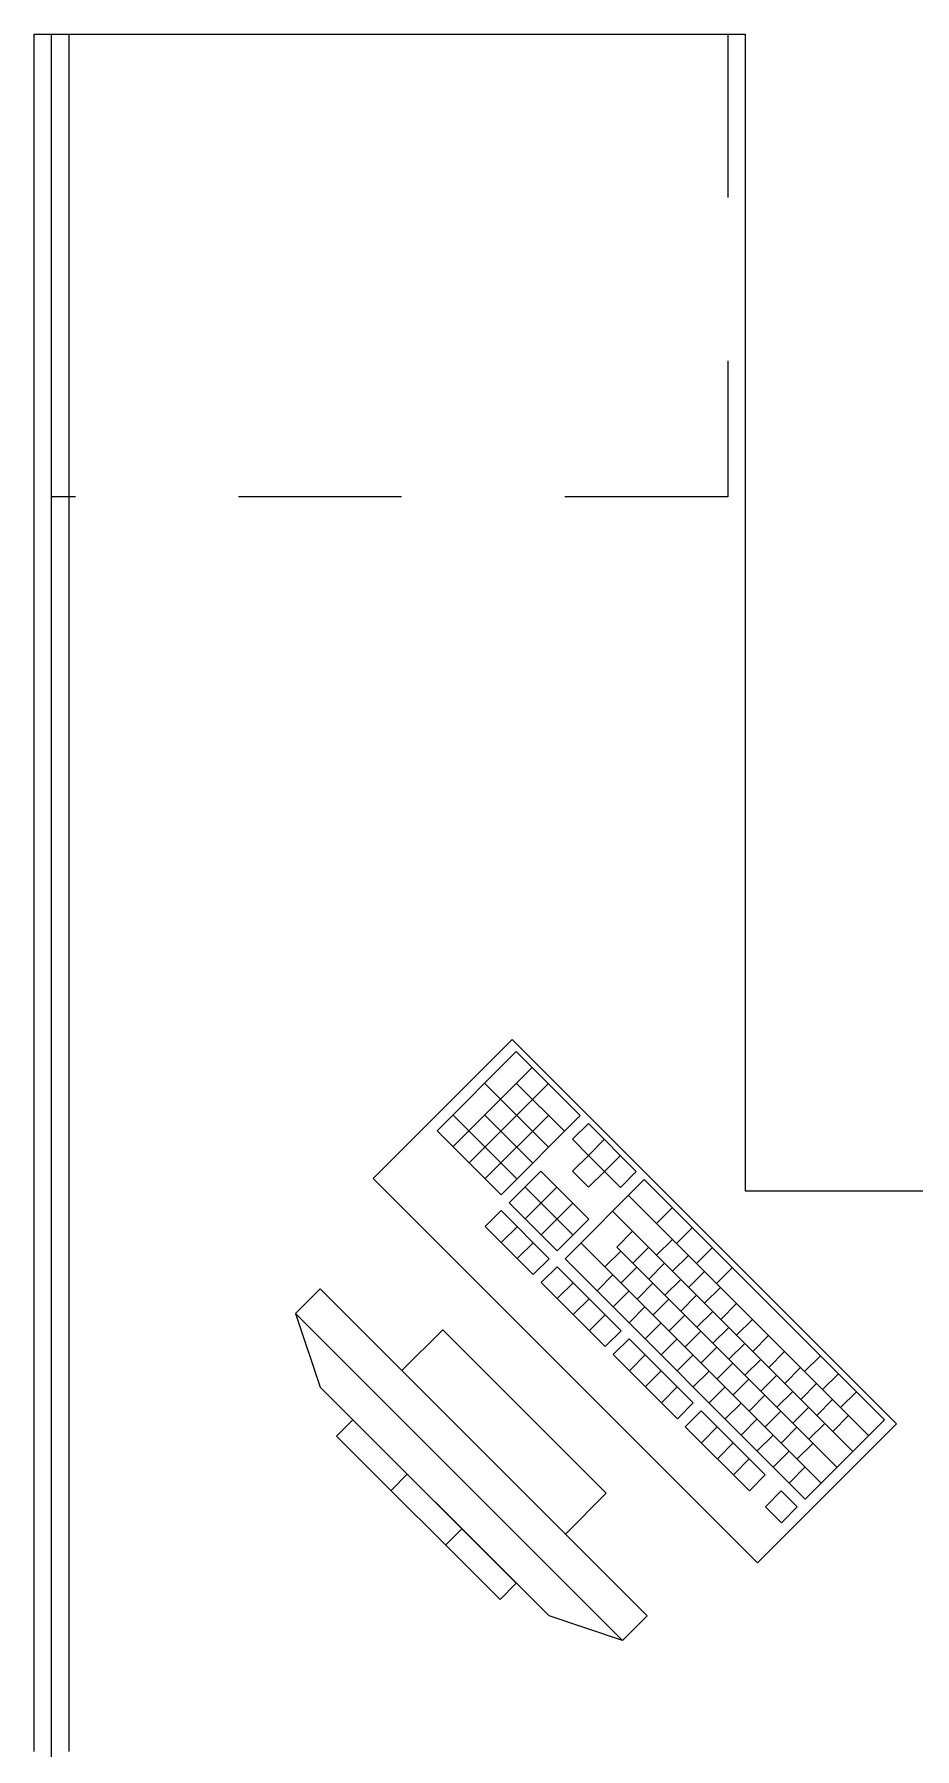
# Model space of a CAD drawing. Header units: inches. Extents: x -38 to 5698, y -33 to 92.
# Drawn here: x 110.536 to 111.298, y 20.978 to 22.461 of the extents above; entities that cross this region are included whole.
import ezdxf

# ---------------------------------------------------------------- set-up
doc = ezdxf.new("R2010")
doc.units = ezdxf.units.IN
doc.header["$MEASUREMENT"] = 0
doc.linetypes.add('Rayas', pattern=[0.282222, 0.141111, -0.141111])
doc.layers.add('Interior - Mobiliario', color=7, linetype='Continuous')

msp = doc.modelspace()

# ---------------------------------------------------------------- linework, layer by layer
at = {"layer": 'Interior - Mobiliario', "color": 175, "linetype": 'Continuous', "lineweight": 13}
for p, q in [((110.536, 22.4607), (110.566, 22.4607)), ((110.536, 20.9757), (110.536, 22.4607)), ((110.566, 22.4607), (110.566, 20.9757)), ((110.953, 21.5812), (110.8844, 21.5126)), ((111.0083, 21.5258), (110.953, 21.5812)), ((110.9668, 21.5674), (110.8982, 21.4988)), ((110.9807, 21.5535), (110.9121, 21.4849)), ((110.9809, 21.4984), (110.9255, 21.5538)), ((110.9946, 21.5121), (110.9531, 21.5536)), ((110.9535, 21.471), (110.8981, 21.5263)), ((110.9672, 21.4847), (110.9257, 21.5262)), ((110.9808, 21.5259), (110.9259, 21.4711)), ((110.8844, 21.5126), (110.9398, 21.4572)), ((110.9398, 21.4572), (111.0083, 21.5258)), ((111.0153, 21.5189), (111.0016, 21.5052)), ((111.0568, 21.4773), (111.0153, 21.5189)), ((111.0016, 21.5052), (111.0154, 21.4913)), ((111.0291, 21.505), (111.0154, 21.4913)), ((111.0154, 21.4913), (111.0017, 21.4776)), ((111.0293, 21.4775), (111.0154, 21.4913)), ((111.043, 21.4912), (111.0293, 21.4775)), ((110.9741, 21.4777), (110.9467, 21.4503)), ((111.0157, 21.4362), (110.9741, 21.4777)), ((111.0637, 21.4704), (110.9952, 21.4019)), ((111.0017, 21.4776), (111.0155, 21.4638)), ((111.0155, 21.4638), (111.0293, 21.4775)), ((111.0293, 21.4775), (111.0431, 21.4636)), ((111.0431, 21.4636), (111.0568, 21.4773)), ((111.2715, 21.2627), (111.0637, 21.4704)), ((111.002, 21.4225), (110.9604, 21.464)), ((110.988, 21.4639), (110.9606, 21.4365)), ((111.2577, 21.249), (111.05, 21.4567)), ((110.9398, 21.4435), (110.9261, 21.4297)), ((110.9814, 21.4019), (110.9398, 21.4435)), ((110.9467, 21.4503), (110.9882, 21.4088)), ((111.0018, 21.45), (110.9744, 21.4226)), ((111.244, 21.2353), (111.0363, 21.443)), ((111.088, 21.4462), (111.0743, 21.4325)), ((110.9261, 21.4297), (110.9677, 21.3882)), ((110.9537, 21.4296), (110.94, 21.4159)), ((110.9882, 21.4088), (111.0157, 21.4362)), ((111.0536, 21.4257), (111.0399, 21.412)), ((111.1053, 21.4289), (111.0916, 21.4152)), ((110.9675, 21.4158), (110.9538, 21.4021)), ((111.2166, 21.2079), (111.0089, 21.4156)), ((111.0434, 21.4085), (111.0297, 21.3948)), ((111.2303, 21.2216), (111.0399, 21.412)), ((111.0675, 21.4118), (111.0538, 21.3981)), ((111.0881, 21.4186), (111.0744, 21.4049)), ((111.1226, 21.4116), (111.1089, 21.3979)), ((110.9677, 21.3882), (110.9814, 21.4019)), ((110.9883, 21.395), (110.9746, 21.3813)), ((111.0437, 21.3396), (110.9883, 21.395)), ((110.9952, 21.4019), (111.2029, 21.1941)), ((111.0572, 21.3947), (111.0435, 21.3809)), ((111.0813, 21.398), (111.0676, 21.3843)), ((111.102, 21.4048), (111.0882, 21.3911)), ((111.1399, 21.3943), (111.1262, 21.3805)), ((110.9746, 21.3813), (111.03, 21.3259)), ((111.0022, 21.3811), (110.9884, 21.3674)), ((111.0366, 21.3879), (111.0229, 21.3742)), ((111.0711, 21.3808), (111.0574, 21.3671)), ((111.0952, 21.3841), (111.0815, 21.3704)), ((111.1158, 21.3909), (111.1021, 21.3772)), ((110.7833, 21.3759), (110.7621, 21.3547)), ((111.0661, 21.093), (110.7833, 21.3759)), ((111.016, 21.3673), (111.0023, 21.3536)), ((111.0504, 21.374), (111.0367, 21.3603)), ((111.0849, 21.367), (111.0712, 21.3532)), ((111.109, 21.3703), (111.0953, 21.3566)), ((111.1296, 21.3771), (111.1159, 21.3634)), ((111.1435, 21.3632), (111.1298, 21.3495)), ((110.7621, 21.3547), (111.0449, 21.0718)), ((110.7621, 21.3547), (110.7833, 21.291)), ((111.0299, 21.3535), (111.0161, 21.3397)), ((111.0643, 21.3602), (111.0506, 21.3465)), ((111.0988, 21.3531), (111.085, 21.3394)), ((111.1229, 21.3564), (111.1091, 21.3427)), ((111.1573, 21.3494), (111.1436, 21.3357)), ((110.8894, 21.3405), (110.854, 21.3052)), ((111.0308, 21.1991), (110.8894, 21.3405)), ((111.03, 21.3259), (111.0437, 21.3396)), ((111.0781, 21.3463), (111.0644, 21.3326)), ((111.1126, 21.3393), (111.0989, 21.3256)), ((111.1367, 21.3426), (111.123, 21.3289)), ((111.1712, 21.3355), (111.1575, 21.3218)), ((111.0506, 21.3327), (111.0369, 21.319)), ((111.0369, 21.319), (111.0923, 21.2636)), ((111.106, 21.2773), (111.0506, 21.3327)), ((111.0645, 21.3188), (111.0508, 21.3051)), ((111.092, 21.3325), (111.0783, 21.3188)), ((111.1058, 21.3186), (111.0921, 21.3049)), ((111.1265, 21.3254), (111.1127, 21.3117)), ((111.1506, 21.3287), (111.1368, 21.315)), ((111.185, 21.3217), (111.1713, 21.308)), ((110.854, 21.3052), (110.9954, 21.1638)), ((111.0783, 21.305), (111.0646, 21.2913)), ((111.1197, 21.3048), (111.106, 21.2911)), ((111.1403, 21.3116), (111.1266, 21.2979)), ((111.1644, 21.3149), (111.1507, 21.3012)), ((111.1989, 21.3078), (111.1852, 21.2941)), ((111.2161, 21.3181), (111.2023, 21.3044)), ((110.9813, 21.093), (110.7833, 21.291)), ((111.0922, 21.2911), (111.0785, 21.2774)), ((111.1335, 21.2909), (111.1198, 21.2772)), ((111.1541, 21.2977), (111.1404, 21.284)), ((111.1782, 21.3011), (111.1645, 21.2873)), ((111.2127, 21.294), (111.199, 21.2803)), ((111.2316, 21.3025), (111.2179, 21.2888)), ((111.0923, 21.2636), (111.106, 21.2773)), ((111.1474, 21.2771), (111.1336, 21.2634)), ((111.168, 21.2839), (111.1543, 21.2702)), ((111.1921, 21.2872), (111.1784, 21.2735)), ((111.2266, 21.2801), (111.2129, 21.2664)), ((111.2472, 21.2869), (111.2335, 21.2732)), ((110.8116, 21.2627), (110.7974, 21.2486)), ((110.953, 21.1213), (110.8116, 21.2627)), ((111.1129, 21.2704), (111.0992, 21.2567)), ((111.1683, 21.215), (111.1129, 21.2704)), ((111.1612, 21.2632), (111.1475, 21.2495)), ((111.1818, 21.27), (111.1681, 21.2563)), ((111.2059, 21.2734), (111.1922, 21.2596)), ((111.2029, 21.1941), (111.2715, 21.2627)), ((111.2198, 21.2595), (111.2061, 21.2458)), ((111.2404, 21.2663), (111.2267, 21.2526)), ((110.7974, 21.2486), (110.9389, 21.1072)), ((111.0992, 21.2567), (111.1546, 21.2013)), ((111.1268, 21.2565), (111.1131, 21.2428)), ((111.1751, 21.2494), (111.1613, 21.2357)), ((111.1957, 21.2562), (111.182, 21.2425)), ((111.1406, 21.2427), (111.1269, 21.229)), ((111.1889, 21.2355), (111.1752, 21.2218)), ((111.2095, 21.2423), (111.1958, 21.2286)), ((110.8587, 21.2156), (110.8446, 21.2015)), ((111.1545, 21.2288), (111.1408, 21.2151)), ((111.1546, 21.2013), (111.1683, 21.215)), ((111.2027, 21.2217), (111.189, 21.208)), ((111.1822, 21.2011), (111.1685, 21.1874)), ((111.196, 21.1873), (111.1822, 21.2011)), ((110.9954, 21.1638), (111.0308, 21.1991)), ((111.1685, 21.1874), (111.1823, 21.1736)), ((111.1823, 21.1736), (111.196, 21.1873)), ((110.9059, 21.1685), (110.8917, 21.1543)), ((110.9389, 21.1072), (110.953, 21.1213)), ((111.0449, 21.0718), (110.9813, 21.093)), ((111.0449, 21.0718), (111.0661, 21.093))]:
    msp.add_line(p, q, dxfattribs=at)
at = {"layer": 'Interior - Mobiliario', "color": 175, "linetype": 'Rayas', "lineweight": 13}
for p, q in [((111.136, 22.4607), (111.136, 22.0607)), ((111.136, 22.0607), (110.551, 22.0607))]:
    msp.add_line(p, q, dxfattribs=at)
at = {"layer": 'Interior - Mobiliario', "color": 175, "linetype": 'Continuous', "lineweight": 13, "flags": 128}
for points in [[(110.551, 20.9607), (110.551, 22.4607), (111.151, 22.4607), (111.151, 21.4607), (111.851, 21.4607), (111.851, 20.9607)], [(111.1616, 21.139), (111.2818, 21.2592), (110.9495, 21.5916), (110.8293, 21.4713)]]:
    msp.add_lwpolyline(points, close=True, dxfattribs=at)

doc.saveas('drawing.dxf')
